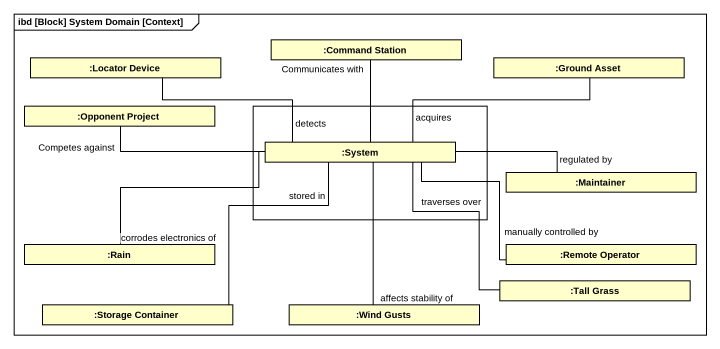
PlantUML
@startuml
mainframe ibd [Block] System Domain [Context]
rectangle ":Locator Device" as Locator_Device
rectangle ":Command Station" as Command_Station
rectangle ":Ground Asset" as Ground_Asset
rectangle ":Opponent Project" as Opponent_Project
rectangle " " as rectangle1 {
  rectangle ":System" as System
}
rectangle ":Maintainer" as Maintainer
rectangle ":Rain" as Rain
rectangle ":Remote Operator" as Remote_Operator
rectangle ":Tall Grass" as Tall_Grass
rectangle ":Storage Container" as Storage_Container
rectangle ":Wind Gusts" as Wind_Gusts
Locator_Device -right- System : detects
Command_Station -- System : Communicates with
Ground_Asset -left- System : acquires
Opponent_Project -right- System : Competes against
System -right- Maintainer : regulated by
System -right- Remote_Operator : manually controlled by
System -right- Tall_Grass : traverses over
System -- Wind_Gusts : affects stability of
Rain -right- System : corrodes electronics of
Storage_Container -up- System : stored in
@enduml
